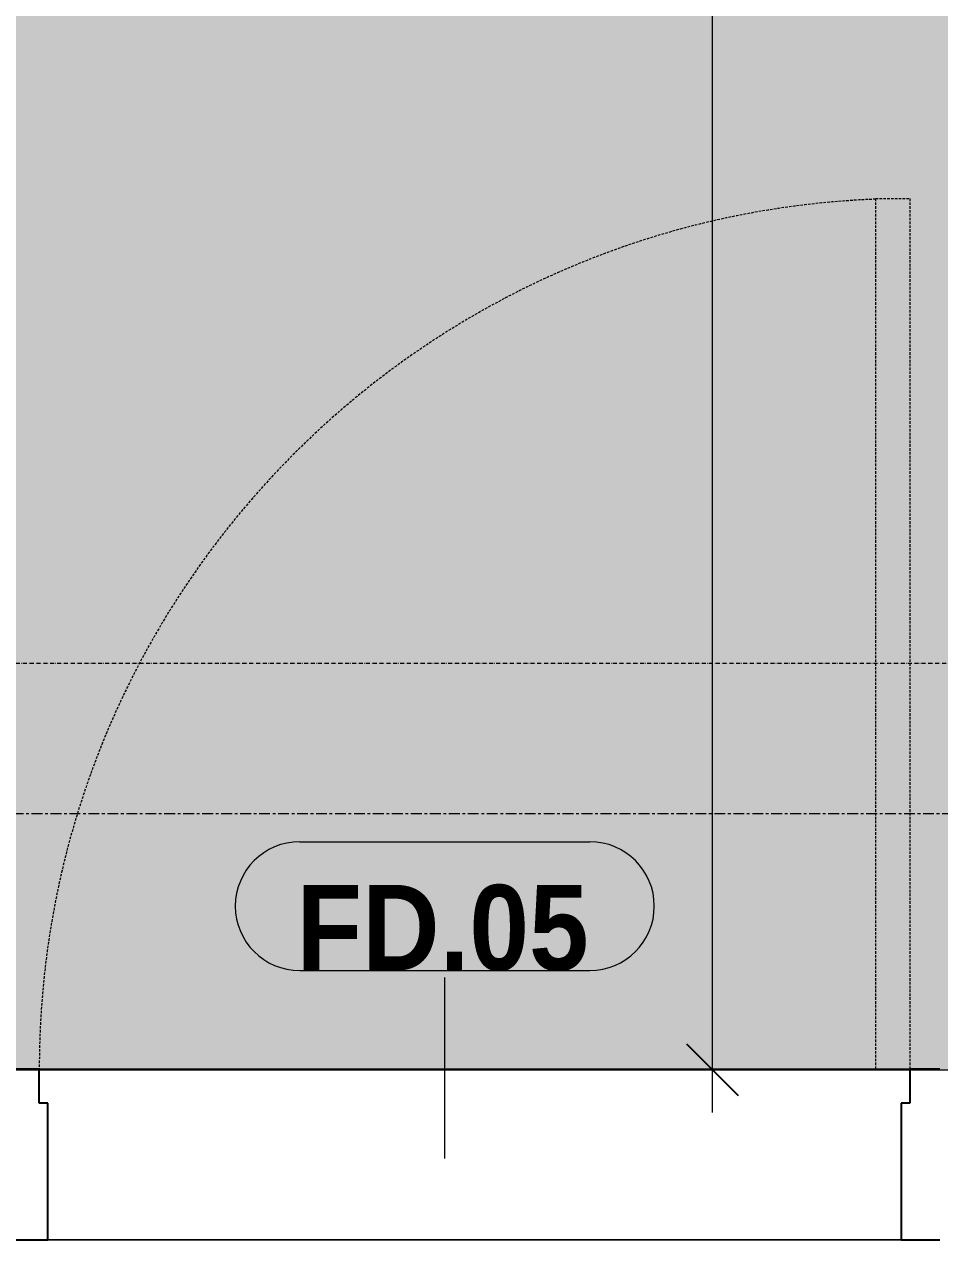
# Model space of a CAD drawing. Header units: millimetres. Extents: x 66631 to 260610, y 416 to 78637.
# Drawn here: x 71005 to 72078, y 36538 to 37962 of the extents above; entities that cross this region are included whole.
import ezdxf

# ---------------------------------------------------------------- set-up
doc = ezdxf.new("R2010")
doc.units = ezdxf.units.MM
for name, pattern in [('Dash - Tight', [4.5, 3, -1.5]), ('Dash Dot 3_16_', [7.9375, 4.7625, -1.5875, 0, -1.5875]), ('Grid Line', [22.225, 12.7, -3.175, 3.175, -3.175])]:
    doc.linetypes.add(name, pattern=pattern)
for name, color, linetype, lineweight in [('0-1', 7, 'Continuous', 5), ('A-ANNO-DIMS', 211, 'Continuous', 9), ('A-ANNO-DIMS-50', 211, 'Continuous', 9), ('A-DETL-GENF-1', 7, 'Continuous', 18), ('A-DETL-GENF-3', 92, 'Dash - Tight', 18), ('A-DETL-THIN', 151, 'Continuous', 18), ('A-DOOR', 31, 'Continuous', 18), ('A-DOOR-FRAM', 31, 'Continuous', 25), ('A-DOOR-IDEN', 31, 'Continuous', 9), ('A-FLOR-3', 7, 'Continuous', 18), ('A-WALL', 113, 'Continuous', 18), ('G-ANNO-SYMB-1', 111, 'Dash Dot 3_16_', 18), ('S-GRID-1', 1, 'Grid Line', 9)]:
    doc.layers.add(name, color=color, linetype=linetype, lineweight=lineweight)
doc.styles.add('Arial_B_1', font='arialbd.ttf', dxfattribs={"width": 0.9, "height": 100})
doc.styles.add('UTM Avo', font='', dxfattribs={"width": 0.9, "height": 125})
doc.styles.get('UTM Avo').set_extended_font_data('UTM Avo')
doc.dimstyles.new('1_Dim_chi_tiet_2_5', dxfattribs={"dimscale": 304.8, "dimtxt": 124.912619, "dimasz": 0.19685, "dimexe": 0.164042, "dimexo": 0.0625, "dimgap": 0.016404, "dimtad": 1, "dimdec": 0, "dimrnd": 5, "dimzin": 0, "dimdsep": 46, "dimtxsty": 'UTM Avo', "dimblk1": 'OBLIQUE', "dimblk2": 'OBLIQUE', "dimsah": 1, "dimcen": 0.09, "dimdle": 0.164042, "dimazin": 0, "dimtfac": 1, "dimtdec": 4, "dimtix": 1, "dimtmove": 0, "dimatfit": 3, "dimfxl": 0.328084, "dimfxlon": 1, "dimtvp": 1, "dimtolj": 1, "dimtzin": 0, "dimarcsym": 2})

# ---------------------------------------------------------------- blocks, each defined once
blk = doc.blocks.new('NCV_TKTC_TANG 1_rvt-1-TKCS_CĂN HỘ LOẠI 1B - MẶT BẰNG')
at = {"layer": 'A-FLOR-3'}
for p, q in [((71022.6, 36737.8), (72042.6, 36737.8)), ((72042.6, 36737.8), (71022.6, 36737.8)), ((71032.6, 36537.8), (72032.6, 36537.8))]:
    blk.add_line(p, q, dxfattribs=at)
blk = doc.blocks.new('FD_05 - FD_05-1000x2200mm-835434-TKCS_CĂN HỘ LOẠI 1B - MẶT BẰNG')
at = {"layer": 'A-DETL-GENF-3'}
for p, q in [((470, 100), (470, 1120)), ((470, 1120), (510, 1120)), ((510, 1120), (510, 100)), ((510, 100), (470, 100))]:
    blk.add_line(p, q, dxfattribs=at)
blk.add_arc((510, 100), 1020, 92.2475, 180, dxfattribs=at)
at = {"layer": 'A-DOOR-FRAM'}
for p, q in [((-510, 100), (-545, 100)), ((-510, 60), (-510, 100)), ((545, 100), (510, 100)), ((510, 100), (510, 60)), ((-500, 60), (-510, 60)), ((-500, -100), (-500, 60)), ((510, 60), (500, 60)), ((500, 60), (500, -100)), ((-545, -100), (-500, -100)), ((500, -100), (545, -100))]:
    blk.add_line(p, q, dxfattribs=at)
blk = doc.blocks.new('DIMBLOCK54-TKCS_CĂN HỘ LOẠI 1B - MẶT BẰNG')
at = {"layer": 'A-ANNO-DIMS-50', "lineweight": 25}
for p, q in [((71811.3, 40436.9), (71781.3, 40466.9)), ((71811.3, 40436.9), (71841.3, 40406.9)), ((71811.3, 36736.8), (71781.3, 36766.8)), ((71811.3, 36736.8), (71841.3, 36706.8))]:
    blk.add_line(p, q, dxfattribs=at)
at = {"layer": 'A-ANNO-DIMS-50'}
for p, q in [((72767.4, 40436.9), (71761.3, 40436.9)), ((71811.3, 36686.8), (71811.3, 40436.9)), ((71811.3, 40436.9), (72767.4, 40436.9)), ((71711.3, 36736.8), (71861.3, 36736.8)), ((71811.3, 36736.8), (71711.3, 36736.8))]:
    blk.add_line(p, q, dxfattribs=at)
at = {"layer": 'A-ANNO-DIMS-50', "color": 0, "insert": (71648.9, 38415.7), "char_height": 125, "width": 410.824, "attachment_point": 1, "rotation": 90, "line_spacing_factor": 1.110334, "style": 'UTM Avo'}
blk.add_mtext('3700', dxfattribs=at)
blk = doc.blocks.new('_Oblique')
at = {"color": 0, "linetype": 'ByBlock', "lineweight": -2}
blk.add_line((-0.5, -0.5), (0.5, 0.5), dxfattribs=at)
blk = doc.blocks.new('STN_Door Tag - STN_Door Tag-1788670-TKCS_CĂN HỘ LOẠI 1B - MẶT BẰNG')
at = {"layer": 'A-DOOR-IDEN'}
for p, q in [((-3.37, 1.495), (3.431, 1.495)), ((-3.37, -1.524), (3.431, -1.524))]:
    blk.add_line(p, q, dxfattribs=at)
for centre, start, end in [((-3.37, -0.015), 90, 270), ((3.431, -0.015), 270, 90)]:
    blk.add_arc(centre, 1.509, start, end, dxfattribs=at)

msp = doc.modelspace()

# ---------------------------------------------------------------- hatches: boundary and pattern name
at = {"layer": 'A-DETL-GENF-1'}
msp.add_hatch(color=256, dxfattribs=at).paths.add_polyline_path([(72078.8, 36736.8), (72227.6, 36736.8), (72227.6, 40436.9), (75027.6, 40436.9), (75027.6, 41436.9), (72227.6, 41436.9), (72227.6, 44337.4), (69329.2, 44336.9), (69329.2, 43837.4), (69252.6, 43836.9), (69252.6, 40536.9), (69352.6, 40536.9), (69352.6, 39236.9), (69252.6, 39236.9), (69252.6, 36736.8), (72078.3, 36736.8)])

# ---------------------------------------------------------------- linework, layer by layer
at = {"layer": 'A-DETL-THIN'}
msp.add_line((69252.6, 36736.8), (72227.6, 36736.8), dxfattribs=at)
at = {"layer": 'A-DOOR-IDEN'}
msp.add_line((71497.7, 36633.1), (71497.7, 36845), dxfattribs=at)
at = {"layer": 'A-WALL'}
for p, q in [((71022.6, 36737.8), (72042.6, 36737.8)), ((72032.6, 36537.8), (71032.6, 36537.8))]:
    msp.add_line(p, q, dxfattribs=at)
at = {"layer": 'G-ANNO-SYMB-1'}
msp.add_line((79214.3, 37212.9), (67354.8, 37212.9), dxfattribs=at)
at = {"layer": 'S-GRID-1'}
msp.add_line((77671.5, 37036.9), (68826.8, 37036.9), dxfattribs=at)

# ---------------------------------------------------------------- block references
at = {"layer": '0-1'}
msp.add_blockref('NCV_TKTC_TANG 1_rvt-1-TKCS_CĂN HỘ LOẠI 1B - MẶT BẰNG', (0, 0), dxfattribs=at)
at = {"layer": 'A-DOOR'}
msp.add_blockref('FD_05 - FD_05-1000x2200mm-835434-TKCS_CĂN HỘ LOẠI 1B - MẶT BẰNG', (71532.6, 36637.8), dxfattribs=at)
at = {"layer": 'A-DOOR-IDEN', "xscale": 49.99999999999998, "yscale": 49.99999999999998, "zscale": 49.99999999999998}
msp.add_blockref('STN_Door Tag - STN_Door Tag-1788670-TKCS_CĂN HỘ LOẠI 1B - MẶT BẰNG', (71496.2, 36929.4), dxfattribs=at)

# ---------------------------------------------------------------- texts
at = {"layer": 'A-DOOR-IDEN', "insert": (71495.2, 36902.8), "char_height": 100, "width": 351.45, "attachment_point": 5, "line_spacing_factor": 0.936439, "style": 'Arial_B_1'}
msp.add_mtext('\\pt2.25,4.5,6.75,9,11.25,13.5,15.75,18,20.25,22.5,24.75,27,29.25,31.5,33.75,36,38.25,40.5,42.75,45,47.25,49.5,51.75,54,56.25,58.5,60.75,63,65.25,67.5,69.75,72;FD.05', dxfattribs=at)

# ---------------------------------------------------------------- dimensions: what is measured, and where the dimension line sits
at = {"layer": 'A-ANNO-DIMS'}
dim = msp.add_linear_dim(base=(71811.3, 40436.9), p1=(71711.3, 36736.8), p2=(72767.4, 40436.9), angle=90, dimstyle='1_Dim_chi_tiet_2_5', override={"dimpost": '<>', "dimfxl": 3847.932058}, dxfattribs=at)
dim.commit()
dim.dimension.update_dxf_attribs({"geometry": 'DIMBLOCK54-TKCS_CĂN HỘ LOẠI 1B - MẶT BẰNG', "text_midpoint": (71741.6, 38586.9)})

doc.saveas('drawing.dxf')
